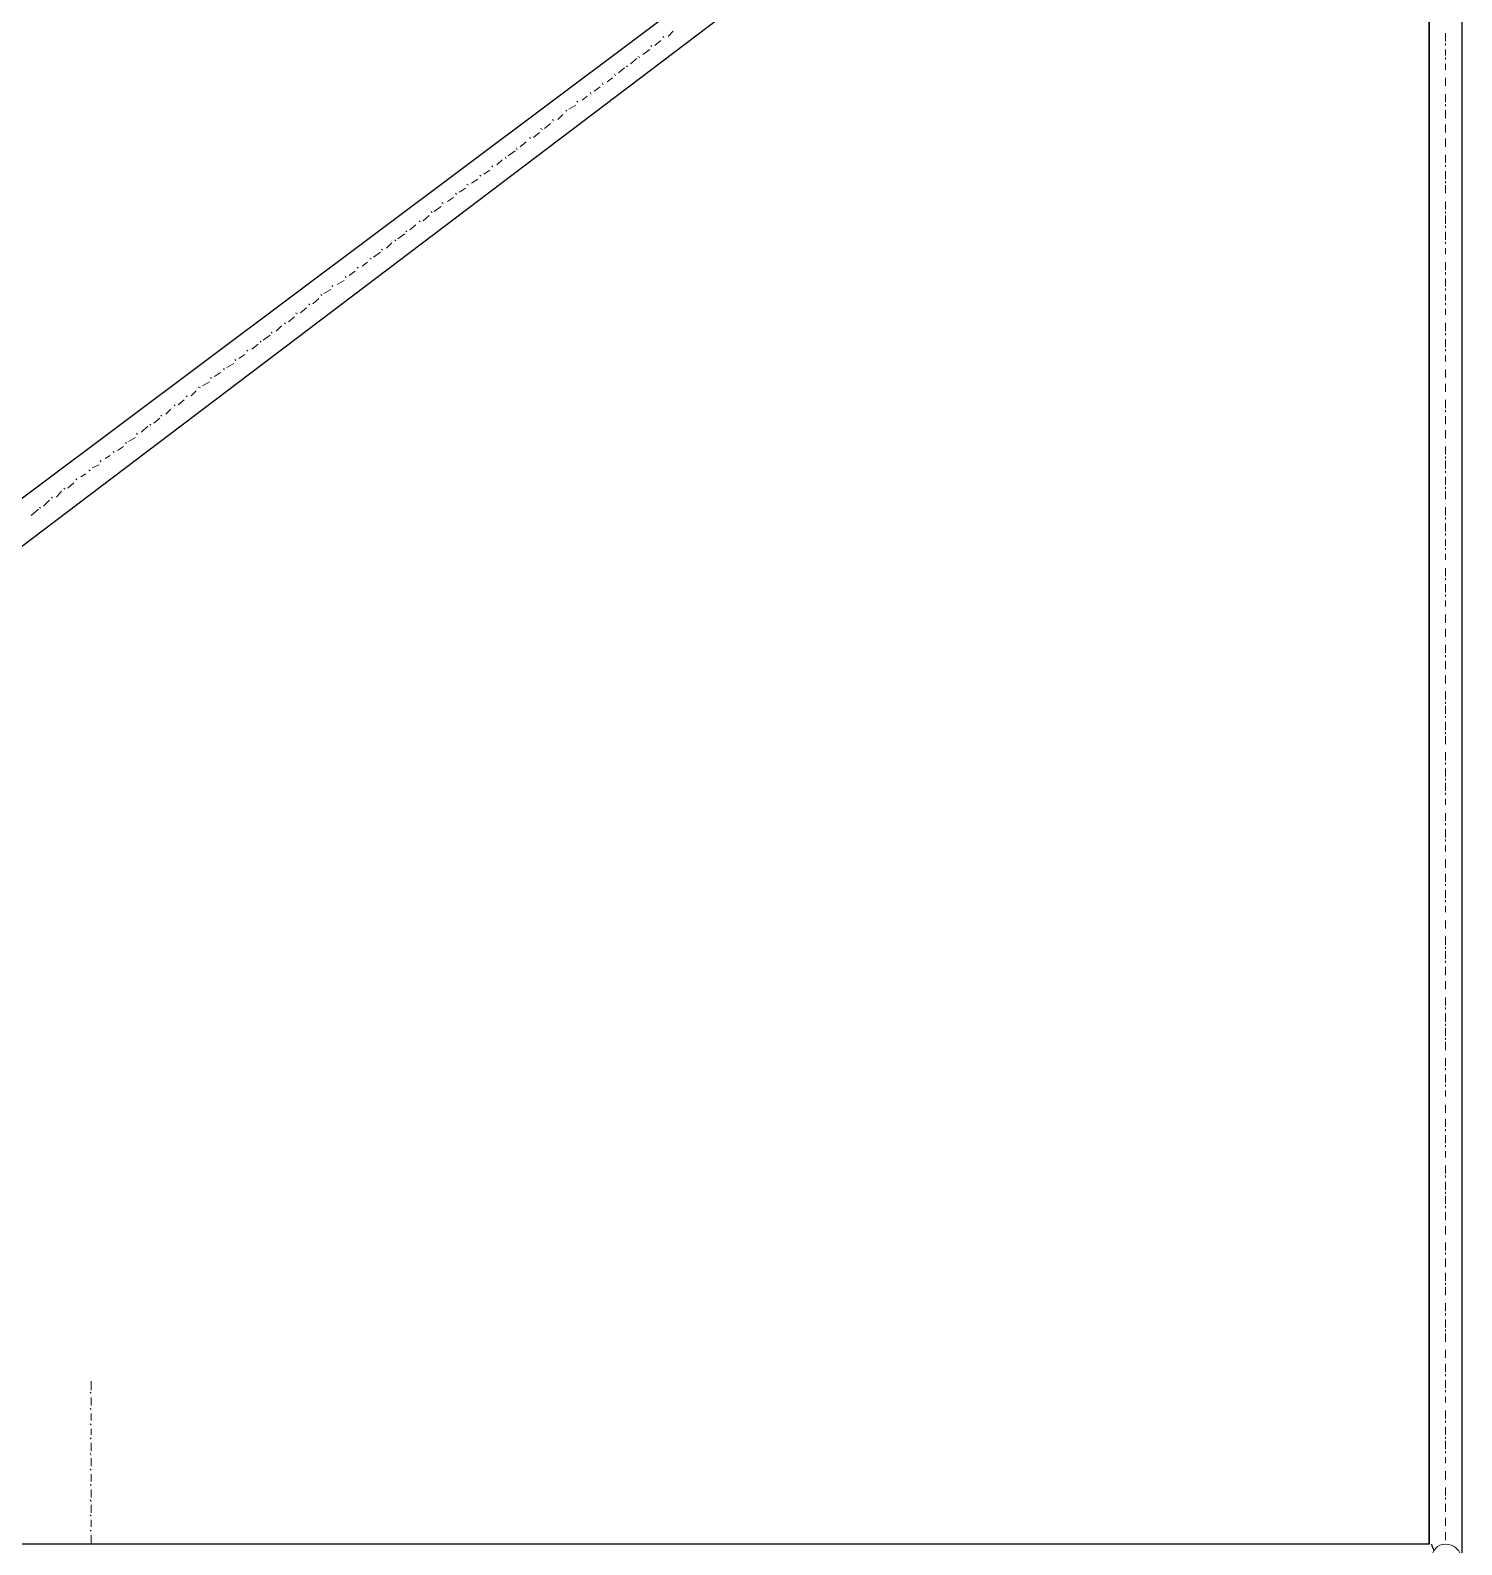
# Model space of a CAD drawing. Header units: millimetres. Extents: x 2928 to 3112, y 1220 to 1280.
# Drawn here: x 3080.371 to 3082.71, y 1250.928 to 1253.401 of the extents above; entities that cross this region are included whole.
import ezdxf

# ---------------------------------------------------------------- set-up
doc = ezdxf.new("R2010")
doc.units = ezdxf.units.MM

msp = doc.modelspace()

# ---------------------------------------------------------------- linework, layer by layer
at = {"color": 7, "linetype": 'Continuous', "lineweight": -2, "true_color": 0x000007}
for points in [[(3060.60278, 1250.87545), (3060.60278, 1254.3786), (3082.70999, 1254.3786), (3082.70999, 1250.87545)], [(3082.61736, 1254.32898), (3078.13836, 1250.97469), (3078.13836, 1250.97469)], [(3082.65706, 1250.92838), (3082.65706, 1254.32898), (3082.65706, 1254.32898)], [(3082.65706, 1254.29921), (3078.20452, 1250.92838), (3078.20452, 1250.92838)]]:
    msp.add_lwpolyline(points, dxfattribs=at)
msp.add_lwpolyline([(3082.65706, 1250.92838), (3078.13836, 1250.92838), (3078.13836, 1254.32898), (3082.65706, 1254.32898)], close=True, dxfattribs=at)
at = {"color": 252, "linetype": 'Continuous', "lineweight": 13, "true_color": 0x989898}
for points in [[(3081.42153, 1253.39944), (3081.41326, 1253.39117), (3081.41326, 1253.39117)], [(3081.38349, 1253.36967), (3081.37191, 1253.3614), (3081.37191, 1253.3614)], [(3081.3868, 1253.37463), (3081.38514, 1253.37628), (3081.38514, 1253.37628)], [(3081.40168, 1253.38455), (3081.39176, 1253.37628), (3081.39176, 1253.37628)], [(3081.40664, 1253.38952), (3081.40499, 1253.39117), (3081.40499, 1253.39117)], [(3081.3471, 1253.34155), (3081.34545, 1253.3432), (3081.34545, 1253.3432)], [(3081.36199, 1253.35478), (3081.35206, 1253.34651), (3081.35206, 1253.34651)], [(3081.36695, 1253.35644), (3081.36364, 1253.35809), (3081.36364, 1253.35809)], [(3081.32229, 1253.32336), (3081.31402, 1253.31674), (3081.31402, 1253.31674)], [(3081.32725, 1253.32666), (3081.3256, 1253.32997), (3081.3256, 1253.32997)], [(3081.34214, 1253.3399), (3081.33221, 1253.33163), (3081.33221, 1253.33163)], [(3081.28094, 1253.29358), (3081.27267, 1253.28697), (3081.27267, 1253.28697)], [(3081.28756, 1253.29689), (3081.2859, 1253.3002), (3081.2859, 1253.3002)], [(3081.30244, 1253.30847), (3081.29252, 1253.30185), (3081.29252, 1253.30185)], [(3081.3074, 1253.31178), (3081.30575, 1253.31509), (3081.30575, 1253.31509)], [(3081.24786, 1253.26877), (3081.24621, 1253.27043), (3081.24621, 1253.27043)], [(3081.26275, 1253.2787), (3081.25117, 1253.27208), (3081.25117, 1253.27208)], [(3081.26605, 1253.28366), (3081.2644, 1253.28531), (3081.2644, 1253.28531)], [(3081.2214, 1253.24893), (3081.21147, 1253.24066), (3081.21147, 1253.24066)], [(3081.22636, 1253.25389), (3081.2247, 1253.25554), (3081.2247, 1253.25554)], [(3081.24124, 1253.26381), (3081.23297, 1253.25554), (3081.23297, 1253.25554)], [(3081.1817, 1253.21915), (3081.17178, 1253.21088), (3081.17178, 1253.21088)], [(3081.18832, 1253.22412), (3081.18666, 1253.22577), (3081.18666, 1253.22577)], [(3081.2032, 1253.23404), (3081.19328, 1253.22577), (3081.19328, 1253.22577)], [(3081.20816, 1253.239), (3081.20486, 1253.24066), (3081.20486, 1253.24066)], [(3081.14862, 1253.19104), (3081.14697, 1253.19434), (3081.14697, 1253.19434)], [(3081.16351, 1253.20427), (3081.15193, 1253.196), (3081.15193, 1253.196)], [(3081.16681, 1253.20592), (3081.16516, 1253.20923), (3081.16516, 1253.20923)], [(3081.12216, 1253.17284), (3081.11223, 1253.16623), (3081.11223, 1253.16623)], [(3081.12712, 1253.1778), (3081.12547, 1253.17946), (3081.12547, 1253.17946)], [(3081.14201, 1253.18938), (3081.13374, 1253.18111), (3081.13374, 1253.18111)], [(3081.08742, 1253.14803), (3081.08412, 1253.14969), (3081.08412, 1253.14969)], [(3081.10231, 1253.15796), (3081.09239, 1253.15134), (3081.09239, 1253.15134)], [(3081.10727, 1253.16292), (3081.10562, 1253.16457), (3081.10562, 1253.16457)], [(3081.04607, 1253.11826), (3081.04442, 1253.11991), (3081.04442, 1253.11991)], [(3081.06261, 1253.12818), (3081.05269, 1253.12157), (3081.05269, 1253.12157)], [(3081.06758, 1253.13315), (3081.06592, 1253.1348), (3081.06592, 1253.1348)], [(3081.08246, 1253.14307), (3081.07254, 1253.13645), (3081.07254, 1253.13645)], [(3081.02292, 1253.09841), (3081.01299, 1253.09014), (3081.01299, 1253.09014)], [(3081.02788, 1253.10338), (3081.02623, 1253.10503), (3081.02623, 1253.10503)], [(3081.04277, 1253.1133), (3081.03119, 1253.10503), (3081.03119, 1253.10503)], [(3080.98653, 1253.07195), (3080.98488, 1253.0736), (3080.98488, 1253.0736)], [(3081.00142, 1253.08353), (3080.99149, 1253.07526), (3080.99149, 1253.07526)], [(3081.00803, 1253.08849), (3081.00638, 1253.09014), (3081.00638, 1253.09014)], [(3080.96172, 1253.05376), (3080.95345, 1253.04549), (3080.95345, 1253.04549)], [(3080.96834, 1253.05706), (3080.96668, 1253.05872), (3080.96668, 1253.05872)], [(3080.98322, 1253.06864), (3080.97164, 1253.06037), (3080.97164, 1253.06037)], [(3080.92202, 1253.02233), (3080.91375, 1253.01571), (3080.91375, 1253.01571)], [(3080.92864, 1253.02729), (3080.92533, 1253.02895), (3080.92533, 1253.02895)], [(3080.94353, 1253.03887), (3080.93195, 1253.0306), (3080.93195, 1253.0306)], [(3080.94683, 1253.04218), (3080.94518, 1253.04383), (3080.94518, 1253.04383)], [(3080.88729, 1252.99752), (3080.88564, 1252.99917), (3080.88564, 1252.99917)], [(3080.90218, 1253.00744), (3080.89225, 1253.00083), (3080.89225, 1253.00083)], [(3080.90714, 1253.01241), (3080.90548, 1253.01406), (3080.90548, 1253.01406)], [(3080.86248, 1252.97767), (3080.8509, 1252.97106), (3080.8509, 1252.97106)], [(3080.86579, 1252.98263), (3080.86414, 1252.98429), (3080.86414, 1252.98429)], [(3080.88398, 1252.99256), (3080.87241, 1252.98594), (3080.87241, 1252.98594)], [(3080.82279, 1252.9479), (3080.81286, 1252.93963), (3080.81286, 1252.93963)], [(3080.82775, 1252.95286), (3080.82609, 1252.95452), (3080.82609, 1252.95452)], [(3080.84263, 1252.96279), (3080.83271, 1252.95452), (3080.83271, 1252.95452)], [(3080.8476, 1252.96775), (3080.84594, 1252.9694), (3080.84594, 1252.9694)], [(3080.78805, 1252.92144), (3080.7864, 1252.92309), (3080.7864, 1252.92309)], [(3080.80294, 1252.93301), (3080.79301, 1252.92474), (3080.79301, 1252.92474)], [(3080.8079, 1252.93798), (3080.80459, 1252.93963), (3080.80459, 1252.93963)], [(3080.76324, 1252.90324), (3080.75166, 1252.89497), (3080.75166, 1252.89497)], [(3080.76655, 1252.90655), (3080.7649, 1252.9082), (3080.7649, 1252.9082)], [(3080.78144, 1252.91813), (3080.77317, 1252.90986), (3080.77317, 1252.90986)], [(3080.72685, 1252.87678), (3080.7252, 1252.87843), (3080.7252, 1252.87843)], [(3080.74339, 1252.88836), (3080.73347, 1252.88009), (3080.73347, 1252.88009)], [(3080.74836, 1252.89166), (3080.7467, 1252.89332), (3080.7467, 1252.89332)], [(3080.68881, 1252.84701), (3080.68716, 1252.84866), (3080.68716, 1252.84866)], [(3080.7037, 1252.85693), (3080.69212, 1252.85031), (3080.69212, 1252.85031)], [(3080.70701, 1252.86189), (3080.70535, 1252.86355), (3080.70535, 1252.86355)], [(3080.72189, 1252.87182), (3080.71197, 1252.8652), (3080.71197, 1252.8652)], [(3080.664, 1252.82716), (3080.65242, 1252.82054), (3080.65242, 1252.82054)], [(3080.66731, 1252.83212), (3080.66566, 1252.83377), (3080.66566, 1252.83377)], [(3080.6822, 1252.84204), (3080.67227, 1252.83543), (3080.67227, 1252.83543)], [(3080.62761, 1252.80235), (3080.62596, 1252.804), (3080.62596, 1252.804)], [(3080.6425, 1252.81227), (3080.63423, 1252.804), (3080.63423, 1252.804)], [(3080.64912, 1252.81724), (3080.64581, 1252.81889), (3080.64581, 1252.81889)], [(3080.60115, 1252.7825), (3080.59288, 1252.77423), (3080.59288, 1252.77423)], [(3080.60777, 1252.78746), (3080.60611, 1252.78912), (3080.60611, 1252.78912)], [(3080.62265, 1252.79739), (3080.61273, 1252.78912), (3080.61273, 1252.78912)], [(3080.56311, 1252.75438), (3080.55319, 1252.74446), (3080.55319, 1252.74446)], [(3080.56807, 1252.75604), (3080.56642, 1252.75769), (3080.56642, 1252.75769)], [(3080.58296, 1252.76762), (3080.57303, 1252.75935), (3080.57303, 1252.75935)], [(3080.58627, 1252.77092), (3080.58461, 1252.77258), (3080.58461, 1252.77258)], [(3080.52838, 1252.72627), (3080.52672, 1252.72792), (3080.52672, 1252.72792)], [(3080.54326, 1252.73619), (3080.53168, 1252.72957), (3080.53168, 1252.72957)], [(3080.54657, 1252.74115), (3080.54492, 1252.74281), (3080.54492, 1252.74281)], [(3080.50191, 1252.70642), (3080.49364, 1252.70146), (3080.49364, 1252.70146)], [(3080.50853, 1252.71138), (3080.50687, 1252.71303), (3080.50687, 1252.71303)], [(3080.52341, 1252.7213), (3080.51349, 1252.71469), (3080.51349, 1252.71469)], [(3080.46222, 1252.67665), (3080.45395, 1252.67168), (3080.45395, 1252.67168)], [(3080.46883, 1252.68161), (3080.46718, 1252.68326), (3080.46718, 1252.68326)], [(3080.48372, 1252.69153), (3080.47214, 1252.68657), (3080.47214, 1252.68657)], [(3080.48703, 1252.69649), (3080.48537, 1252.69815), (3080.48537, 1252.69815)], [(3080.42748, 1252.65184), (3080.42583, 1252.65349), (3080.42583, 1252.65349)], [(3080.44237, 1252.66176), (3080.43244, 1252.65349), (3080.43244, 1252.65349)], [(3080.44733, 1252.66672), (3080.44568, 1252.66838), (3080.44568, 1252.66838)], [(3080.40267, 1252.63364), (3080.39275, 1252.62372), (3080.39275, 1252.62372)], [(3080.40763, 1252.63695), (3080.40598, 1252.6386), (3080.40598, 1252.6386)], [(3080.42252, 1252.64853), (3080.41425, 1252.6386), (3080.41425, 1252.6386)], [(3080.38448, 1252.61876), (3080.3729, 1252.60883), (3080.3729, 1252.60883)], [(3080.38779, 1252.62041), (3080.38613, 1252.62206), (3080.38613, 1252.62206)], [(3080.47049, 1251.17979), (3080.47049, 1251.19467), (3080.47049, 1251.19467)], [(3080.47049, 1251.17482), (3080.46883, 1251.17648), (3080.46883, 1251.17648)], [(3080.47049, 1251.15498), (3080.47049, 1251.16821), (3080.47049, 1251.16821)], [(3080.47049, 1251.14836), (3080.46883, 1251.15001), (3080.46883, 1251.15001)], [(3080.47049, 1251.13017), (3080.47049, 1251.14174), (3080.47049, 1251.14174)], [(3080.47049, 1251.12355), (3080.46883, 1251.12521), (3080.46883, 1251.12521)], [(3080.47049, 1251.10701), (3080.47049, 1251.11694), (3080.47049, 1251.11694)], [(3080.47049, 1251.1004), (3080.46883, 1251.10205), (3080.46883, 1251.10205)], [(3080.47049, 1251.08055), (3080.47049, 1251.09378), (3080.47049, 1251.09378)], [(3080.47049, 1251.07393), (3080.46883, 1251.07724), (3080.46883, 1251.07724)], [(3080.47049, 1251.05574), (3080.47049, 1251.06897), (3080.47049, 1251.06897)], [(3080.47049, 1251.04912), (3080.46883, 1251.05078), (3080.46883, 1251.05078)], [(3080.47049, 1251.03093), (3080.47049, 1251.04251), (3080.47049, 1251.04251)], [(3080.47049, 1251.02431), (3080.46883, 1251.02597), (3080.46883, 1251.02597)], [(3080.47049, 1251.00446), (3080.47049, 1251.0177), (3080.47049, 1251.0177)], [(3080.47049, 1250.99785), (3080.46883, 1251.00116), (3080.46883, 1251.00116)], [(3080.47049, 1250.97965), (3080.47049, 1250.99289), (3080.47049, 1250.99289)], [(3080.47049, 1250.97469), (3080.46883, 1250.97635), (3080.46883, 1250.97635)], [(3080.47049, 1250.9565), (3080.47049, 1250.96808), (3080.47049, 1250.96808)], [(3080.47049, 1250.94988), (3080.46883, 1250.95154), (3080.46883, 1250.95154)], [(3080.47049, 1250.93003), (3080.47049, 1250.94327), (3080.47049, 1250.94327)]]:
    msp.add_lwpolyline(points, dxfattribs=at)
at = {"color": 252, "linetype": 'Continuous', "lineweight": 5, "true_color": 0x989898}
for points in [[(3082.68352, 1253.3829), (3082.68352, 1253.39613), (3082.68352, 1253.39613)], [(3082.68352, 1253.37628), (3082.68352, 1253.37959), (3082.68352, 1253.37959)], [(3082.68352, 1253.35974), (3082.68352, 1253.36967), (3082.68352, 1253.36967)], [(3082.68352, 1253.35313), (3082.68352, 1253.35644), (3082.68352, 1253.35644)], [(3082.68352, 1253.33659), (3082.68352, 1253.34651), (3082.68352, 1253.34651)], [(3082.68352, 1253.31012), (3082.68352, 1253.32336), (3082.68352, 1253.32336)], [(3082.68352, 1253.28366), (3082.68352, 1253.29689), (3082.68352, 1253.29689)], [(3082.68352, 1253.27704), (3082.68352, 1253.28035), (3082.68352, 1253.28035)], [(3082.68352, 1253.2572), (3082.68352, 1253.27043), (3082.68352, 1253.27043)], [(3082.68352, 1253.23404), (3082.68352, 1253.24727), (3082.68352, 1253.24727)], [(3082.68352, 1253.21088), (3082.68352, 1253.22412), (3082.68352, 1253.22412)], [(3082.68352, 1253.18442), (3082.68352, 1253.19765), (3082.68352, 1253.19765)], [(3082.68352, 1253.1778), (3082.68352, 1253.18111), (3082.68352, 1253.18111)], [(3082.68352, 1253.15796), (3082.68352, 1253.17119), (3082.68352, 1253.17119)], [(3082.68352, 1253.15134), (3082.68352, 1253.15465), (3082.68352, 1253.15465)], [(3082.68352, 1253.1348), (3082.68352, 1253.14803), (3082.68352, 1253.14803)], [(3082.68352, 1253.10834), (3082.68352, 1253.12157), (3082.68352, 1253.12157)], [(3082.68352, 1253.10172), (3082.68352, 1253.10503), (3082.68352, 1253.10503)], [(3082.68352, 1253.08518), (3082.68352, 1253.09841), (3082.68352, 1253.09841)], [(3082.68352, 1253.07857), (3082.68352, 1253.08187), (3082.68352, 1253.08187)], [(3082.68352, 1253.05872), (3082.68352, 1253.07195), (3082.68352, 1253.07195)], [(3082.68352, 1253.0521), (3082.68352, 1253.05541), (3082.68352, 1253.05541)], [(3082.68352, 1253.03556), (3082.68352, 1253.04549), (3082.68352, 1253.04549)], [(3082.68352, 1253.0091), (3082.68352, 1253.02233), (3082.68352, 1253.02233)], [(3082.68352, 1253.00248), (3082.68352, 1253.00579), (3082.68352, 1253.00579)], [(3082.68352, 1252.98263), (3082.68352, 1252.99587), (3082.68352, 1252.99587)], [(3082.68352, 1252.97602), (3082.68352, 1252.97933), (3082.68352, 1252.97933)], [(3082.68352, 1252.95948), (3082.68352, 1252.9694), (3082.68352, 1252.9694)], [(3082.68352, 1252.95286), (3082.68352, 1252.95617), (3082.68352, 1252.95617)], [(3082.68352, 1252.93632), (3082.68352, 1252.94625), (3082.68352, 1252.94625)], [(3082.68352, 1252.90986), (3082.68352, 1252.92309), (3082.68352, 1252.92309)], [(3082.68352, 1252.90324), (3082.68352, 1252.90655), (3082.68352, 1252.90655)], [(3082.68352, 1252.88339), (3082.68352, 1252.89663), (3082.68352, 1252.89663)], [(3082.68352, 1252.87678), (3082.68352, 1252.88009), (3082.68352, 1252.88009)], [(3082.68352, 1252.86024), (3082.68352, 1252.87016), (3082.68352, 1252.87016)], [(3082.68352, 1252.83377), (3082.68352, 1252.84701), (3082.68352, 1252.84701)], [(3082.68352, 1252.81062), (3082.68352, 1252.82385), (3082.68352, 1252.82385)], [(3082.68352, 1252.78416), (3082.68352, 1252.79739), (3082.68352, 1252.79739)], [(3082.68352, 1252.77754), (3082.68352, 1252.78085), (3082.68352, 1252.78085)], [(3082.68352, 1252.75769), (3082.68352, 1252.77092), (3082.68352, 1252.77092)], [(3082.68352, 1252.73454), (3082.68352, 1252.74777), (3082.68352, 1252.74777)], [(3082.68352, 1252.70807), (3082.68352, 1252.7213), (3082.68352, 1252.7213)], [(3082.68352, 1252.70146), (3082.68352, 1252.70476), (3082.68352, 1252.70476)], [(3082.68352, 1252.68492), (3082.68352, 1252.69815), (3082.68352, 1252.69815)], [(3082.68352, 1252.6783), (3082.68352, 1252.68161), (3082.68352, 1252.68161)], [(3082.68352, 1252.65845), (3082.68352, 1252.67168), (3082.68352, 1252.67168)], [(3082.68352, 1252.65184), (3082.68352, 1252.65514), (3082.68352, 1252.65514)], [(3082.68352, 1252.6353), (3082.68352, 1252.64853), (3082.68352, 1252.64853)], [(3082.68352, 1252.60883), (3082.68352, 1252.62206), (3082.68352, 1252.62206)], [(3082.68352, 1252.60222), (3082.68352, 1252.60552), (3082.68352, 1252.60552)], [(3082.68352, 1252.58237), (3082.68352, 1252.5956), (3082.68352, 1252.5956)], [(3082.68352, 1252.57575), (3082.68352, 1252.57906), (3082.68352, 1252.57906)], [(3082.68352, 1252.55921), (3082.68352, 1252.56914), (3082.68352, 1252.56914)], [(3082.68352, 1252.5526), (3082.68352, 1252.5559), (3082.68352, 1252.5559)], [(3082.68352, 1252.53606), (3082.68352, 1252.54598), (3082.68352, 1252.54598)], [(3082.68352, 1252.50959), (3082.68352, 1252.52283), (3082.68352, 1252.52283)], [(3082.68352, 1252.50298), (3082.68352, 1252.50629), (3082.68352, 1252.50629)], [(3082.68352, 1252.48313), (3082.68352, 1252.49636), (3082.68352, 1252.49636)], [(3082.68352, 1252.47651), (3082.68352, 1252.47982), (3082.68352, 1252.47982)], [(3082.68352, 1252.45997), (3082.68352, 1252.4699), (3082.68352, 1252.4699)], [(3082.68352, 1252.43351), (3082.68352, 1252.44674), (3082.68352, 1252.44674)], [(3082.68352, 1252.41035), (3082.68352, 1252.42359), (3082.68352, 1252.42359)], [(3082.68352, 1252.38389), (3082.68352, 1252.39712), (3082.68352, 1252.39712)], [(3082.68352, 1252.37727), (3082.68352, 1252.38058), (3082.68352, 1252.38058)], [(3082.68352, 1252.35743), (3082.68352, 1252.37066), (3082.68352, 1252.37066)], [(3082.68352, 1252.33427), (3082.68352, 1252.3475), (3082.68352, 1252.3475)], [(3082.68352, 1252.30781), (3082.68352, 1252.32104), (3082.68352, 1252.32104)], [(3082.68352, 1252.30119), (3082.68352, 1252.3045), (3082.68352, 1252.3045)], [(3082.68352, 1252.28465), (3082.68352, 1252.29788), (3082.68352, 1252.29788)], [(3082.68352, 1252.27803), (3082.68352, 1252.28134), (3082.68352, 1252.28134)], [(3082.68352, 1252.25819), (3082.68352, 1252.27142), (3082.68352, 1252.27142)], [(3082.68352, 1252.25157), (3082.68352, 1252.25488), (3082.68352, 1252.25488)], [(3082.68352, 1252.23503), (3082.68352, 1252.24826), (3082.68352, 1252.24826)], [(3082.68352, 1252.20857), (3082.68352, 1252.2218), (3082.68352, 1252.2218)], [(3082.68352, 1252.20195), (3082.68352, 1252.20526), (3082.68352, 1252.20526)], [(3082.68352, 1252.1821), (3082.68352, 1252.19534), (3082.68352, 1252.19534)], [(3082.68352, 1252.17549), (3082.68352, 1252.1788), (3082.68352, 1252.1788)], [(3082.68352, 1252.15895), (3082.68352, 1252.17218), (3082.68352, 1252.17218)], [(3082.68352, 1252.15233), (3082.68352, 1252.15564), (3082.68352, 1252.15564)], [(3082.68352, 1252.13579), (3082.68352, 1252.14572), (3082.68352, 1252.14572)], [(3082.68352, 1252.10933), (3082.68352, 1252.12256), (3082.68352, 1252.12256)], [(3082.68352, 1252.10271), (3082.68352, 1252.10602), (3082.68352, 1252.10602)], [(3082.68352, 1252.08286), (3082.68352, 1252.0961), (3082.68352, 1252.0961)], [(3082.68352, 1252.07625), (3082.68352, 1252.07956), (3082.68352, 1252.07956)], [(3082.68352, 1252.05971), (3082.68352, 1252.06963), (3082.68352, 1252.06963)], [(3082.68352, 1252.03324), (3082.68352, 1252.04648), (3082.68352, 1252.04648)], [(3082.68352, 1252.01009), (3082.68352, 1252.02332), (3082.68352, 1252.02332)], [(3082.68352, 1252.00347), (3082.68352, 1252.00678), (3082.68352, 1252.00678)], [(3082.68352, 1251.98362), (3082.68352, 1251.99686), (3082.68352, 1251.99686)], [(3082.68352, 1251.97701), (3082.68352, 1251.98032), (3082.68352, 1251.98032)], [(3082.68352, 1251.96047), (3082.68352, 1251.97039), (3082.68352, 1251.97039)], [(3082.68352, 1251.93401), (3082.68352, 1251.94724), (3082.68352, 1251.94724)], [(3082.68352, 1251.90754), (3082.68352, 1251.92077), (3082.68352, 1251.92077)], [(3082.68352, 1251.90093), (3082.68352, 1251.90423), (3082.68352, 1251.90423)], [(3082.68352, 1251.88439), (3082.68352, 1251.89762), (3082.68352, 1251.89762)], [(3082.68352, 1251.87777), (3082.68352, 1251.88108), (3082.68352, 1251.88108)], [(3082.68352, 1251.85792), (3082.68352, 1251.87115), (3082.68352, 1251.87115)], [(3082.68352, 1251.83477), (3082.68352, 1251.848), (3082.68352, 1251.848)], [(3082.68352, 1251.8083), (3082.68352, 1251.82153), (3082.68352, 1251.82153)], [(3082.68352, 1251.80169), (3082.68352, 1251.80499), (3082.68352, 1251.80499)], [(3082.68352, 1251.78184), (3082.68352, 1251.79507), (3082.68352, 1251.79507)], [(3082.68352, 1251.77522), (3082.68352, 1251.77853), (3082.68352, 1251.77853)], [(3082.68352, 1251.75868), (3082.68352, 1251.77191), (3082.68352, 1251.77191)], [(3082.68352, 1251.75207), (3082.68352, 1251.75537), (3082.68352, 1251.75537)], [(3082.68352, 1251.73553), (3082.68352, 1251.74876), (3082.68352, 1251.74876)], [(3082.68352, 1251.70906), (3082.68352, 1251.72229), (3082.68352, 1251.72229)], [(3082.68352, 1251.70245), (3082.68352, 1251.70575), (3082.68352, 1251.70575)], [(3082.68352, 1251.6826), (3082.68352, 1251.69583), (3082.68352, 1251.69583)], [(3082.68352, 1251.67598), (3082.68352, 1251.67929), (3082.68352, 1251.67929)], [(3082.68352, 1251.65944), (3082.68352, 1251.66937), (3082.68352, 1251.66937)], [(3082.68352, 1251.63298), (3082.68352, 1251.64621), (3082.68352, 1251.64621)], [(3082.68352, 1251.60982), (3082.68352, 1251.62306), (3082.68352, 1251.62306)], [(3082.68352, 1251.60321), (3082.68352, 1251.60652), (3082.68352, 1251.60652)], [(3082.68352, 1251.58336), (3082.68352, 1251.59659), (3082.68352, 1251.59659)], [(3082.68352, 1251.57674), (3082.68352, 1251.58005), (3082.68352, 1251.58005)], [(3082.68352, 1251.5602), (3082.68352, 1251.57013), (3082.68352, 1251.57013)], [(3082.68352, 1251.53374), (3082.68352, 1251.54697), (3082.68352, 1251.54697)], [(3082.68352, 1251.52712), (3082.68352, 1251.53043), (3082.68352, 1251.53043)], [(3082.68352, 1251.50728), (3082.68352, 1251.52051), (3082.68352, 1251.52051)], [(3082.68352, 1251.50066), (3082.68352, 1251.50397), (3082.68352, 1251.50397)], [(3082.68352, 1251.48412), (3082.68352, 1251.49735), (3082.68352, 1251.49735)], [(3082.68352, 1251.4775), (3082.68352, 1251.48081), (3082.68352, 1251.48081)], [(3082.68352, 1251.45766), (3082.68352, 1251.47089), (3082.68352, 1251.47089)], [(3082.68352, 1251.4345), (3082.68352, 1251.44773), (3082.68352, 1251.44773)], [(3082.68352, 1251.40804), (3082.68352, 1251.42127), (3082.68352, 1251.42127)], [(3082.68352, 1251.40142), (3082.68352, 1251.40473), (3082.68352, 1251.40473)], [(3082.68352, 1251.38157), (3082.68352, 1251.39481), (3082.68352, 1251.39481)], [(3082.68352, 1251.35842), (3082.68352, 1251.37165), (3082.68352, 1251.37165)], [(3082.68352, 1251.3518), (3082.68352, 1251.35511), (3082.68352, 1251.35511)], [(3082.68352, 1251.33526), (3082.68352, 1251.34849), (3082.68352, 1251.34849)], [(3082.68352, 1251.3088), (3082.68352, 1251.32203), (3082.68352, 1251.32203)], [(3082.68352, 1251.30218), (3082.68352, 1251.30549), (3082.68352, 1251.30549)], [(3082.68352, 1251.28233), (3082.68352, 1251.29557), (3082.68352, 1251.29557)], [(3082.68352, 1251.27572), (3082.68352, 1251.27903), (3082.68352, 1251.27903)], [(3082.68352, 1251.25918), (3082.68352, 1251.27241), (3082.68352, 1251.27241)], [(3082.68352, 1251.23271), (3082.68352, 1251.24595), (3082.68352, 1251.24595)], [(3082.68352, 1251.20956), (3082.68352, 1251.22279), (3082.68352, 1251.22279)], [(3082.68352, 1251.20294), (3082.68352, 1251.20625), (3082.68352, 1251.20625)], [(3082.68352, 1251.18309), (3082.68352, 1251.19633), (3082.68352, 1251.19633)], [(3082.68352, 1251.17648), (3082.68352, 1251.17979), (3082.68352, 1251.17979)], [(3082.68352, 1251.15994), (3082.68352, 1251.16986), (3082.68352, 1251.16986)], [(3082.68352, 1251.13347), (3082.68352, 1251.14671), (3082.68352, 1251.14671)], [(3082.68352, 1251.12686), (3082.68352, 1251.13017), (3082.68352, 1251.13017)], [(3082.68352, 1251.10701), (3082.68352, 1251.12024), (3082.68352, 1251.12024)], [(3082.68352, 1251.1004), (3082.68352, 1251.1037), (3082.68352, 1251.1037)], [(3082.68352, 1251.08386), (3082.68352, 1251.09709), (3082.68352, 1251.09709)], [(3082.68352, 1251.07724), (3082.68352, 1251.08055), (3082.68352, 1251.08055)], [(3082.68352, 1251.0607), (3082.68352, 1251.07062), (3082.68352, 1251.07062)], [(3082.68352, 1251.03424), (3082.68352, 1251.04747), (3082.68352, 1251.04747)], [(3082.68352, 1251.00777), (3082.68352, 1251.021), (3082.68352, 1251.021)], [(3082.68352, 1251.021), (3082.68352, 1251.00777), (3082.68352, 1251.00777)], [(3082.68352, 1251.00116), (3082.68352, 1251.00446), (3082.68352, 1251.00446)], [(3082.68352, 1251.00116), (3082.68352, 1251.00446), (3082.68352, 1251.00446)], [(3082.68352, 1250.98131), (3082.68352, 1250.99454), (3082.68352, 1250.99454)], [(3082.68352, 1250.99454), (3082.68352, 1250.98131), (3082.68352, 1250.98131)], [(3082.68352, 1250.95815), (3082.68352, 1250.97138), (3082.68352, 1250.97138)], [(3082.68352, 1250.97138), (3082.68352, 1250.95815), (3082.68352, 1250.95815)], [(3082.68352, 1250.935), (3082.68352, 1250.94823), (3082.68352, 1250.94823)], [(3082.68352, 1250.94823), (3082.68352, 1250.935), (3082.68352, 1250.935)]]:
    msp.add_lwpolyline(points, dxfattribs=at)
for points in [[(3082.68352, 1253.32997), (3082.68352, 1253.32997)], [(3082.68352, 1253.30351), (3082.68352, 1253.30351)], [(3082.68352, 1253.25389), (3082.68352, 1253.25389)], [(3082.68352, 1253.23073), (3082.68352, 1253.23073)], [(3082.68352, 1253.20427), (3082.68352, 1253.20427)], [(3082.68352, 1253.12818), (3082.68352, 1253.12818)], [(3082.68352, 1253.02895), (3082.68352, 1253.02895)], [(3082.68352, 1252.92971), (3082.68352, 1252.92971)], [(3082.68352, 1252.85362), (3082.68352, 1252.85362)], [(3082.68352, 1252.83047), (3082.68352, 1252.83047)], [(3082.68352, 1252.804), (3082.68352, 1252.804)], [(3082.68352, 1252.75438), (3082.68352, 1252.75438)], [(3082.68352, 1252.72792), (3082.68352, 1252.72792)], [(3082.68352, 1252.62868), (3082.68352, 1252.62868)], [(3082.68352, 1252.52944), (3082.68352, 1252.52944)], [(3082.68352, 1252.45336), (3082.68352, 1252.45336)], [(3082.68352, 1252.4302), (3082.68352, 1252.4302)], [(3082.68352, 1252.40374), (3082.68352, 1252.40374)], [(3082.68352, 1252.35412), (3082.68352, 1252.35412)], [(3082.68352, 1252.32765), (3082.68352, 1252.32765)], [(3082.68352, 1252.22842), (3082.68352, 1252.22842)], [(3082.68352, 1252.12918), (3082.68352, 1252.12918)], [(3082.68352, 1252.05309), (3082.68352, 1252.05309)], [(3082.68352, 1252.02994), (3082.68352, 1252.02994)], [(3082.68352, 1251.95385), (3082.68352, 1251.95385)], [(3082.68352, 1251.92739), (3082.68352, 1251.92739)], [(3082.68352, 1251.85461), (3082.68352, 1251.85461)], [(3082.68352, 1251.82815), (3082.68352, 1251.82815)], [(3082.68352, 1251.72891), (3082.68352, 1251.72891)], [(3082.68352, 1251.65283), (3082.68352, 1251.65283)], [(3082.68352, 1251.62967), (3082.68352, 1251.62967)], [(3082.68352, 1251.55359), (3082.68352, 1251.55359)], [(3082.68352, 1251.45435), (3082.68352, 1251.45435)], [(3082.68352, 1251.42788), (3082.68352, 1251.42788)], [(3082.68352, 1251.37827), (3082.68352, 1251.37827)], [(3082.68352, 1251.32865), (3082.68352, 1251.32865)], [(3082.68352, 1251.25256), (3082.68352, 1251.25256)], [(3082.68352, 1251.22941), (3082.68352, 1251.22941)], [(3082.68352, 1251.15332), (3082.68352, 1251.15332)], [(3082.68352, 1251.05408), (3082.68352, 1251.05408)], [(3082.68352, 1251.02762), (3082.68352, 1251.02762)], [(3082.68352, 1250.978), (3082.68352, 1250.978)], [(3082.68352, 1250.978), (3082.68352, 1250.978)], [(3082.68352, 1250.95484), (3082.68352, 1250.95484)], [(3082.68352, 1250.95484), (3082.68352, 1250.95484)], [(3082.68352, 1250.92838), (3082.68352, 1250.92838)], [(3082.68352, 1250.92838), (3082.68352, 1250.92838)]]:
    msp.add_lwpolyline(points, close=True, dxfattribs=at)
at = {"color": 7, "linetype": 'Continuous', "lineweight": -2, "true_color": 0x000007}
msp.add_open_spline([(3082.66037, 1250.92838), (3082.66037, 1250.92507), (3082.66367, 1250.92176), (3082.66367, 1250.91846)], degree=3, dxfattribs=at)
at = {"color": 7, "linetype": 'Continuous', "lineweight": 9, "true_color": 0x000007}
msp.add_open_spline([(3082.70999, 1250.90192), (3082.70999, 1250.91846), (3082.69675, 1250.92838), (3082.68352, 1250.92838), (3082.68352, 1250.92838), (3082.67029, 1250.92838), (3082.66037, 1250.91846), (3082.66037, 1250.90192), (3082.66037, 1250.90192), (3082.66037, 1250.88868), (3082.67029, 1250.87876), (3082.68352, 1250.87876), (3082.68352, 1250.87876), (3082.69675, 1250.87876), (3082.70999, 1250.88868), (3082.70999, 1250.90192)], degree=3, knots=[0, 0, 0, 0, 0.0625, 0.0625, 0.0625, 0.062501, 0.125, 0.125, 0.125, 0.125001, 0.1875, 0.1875, 0.1875, 0.187501, 1, 1, 1, 1], dxfattribs=at)

doc.saveas('drawing.dxf')
